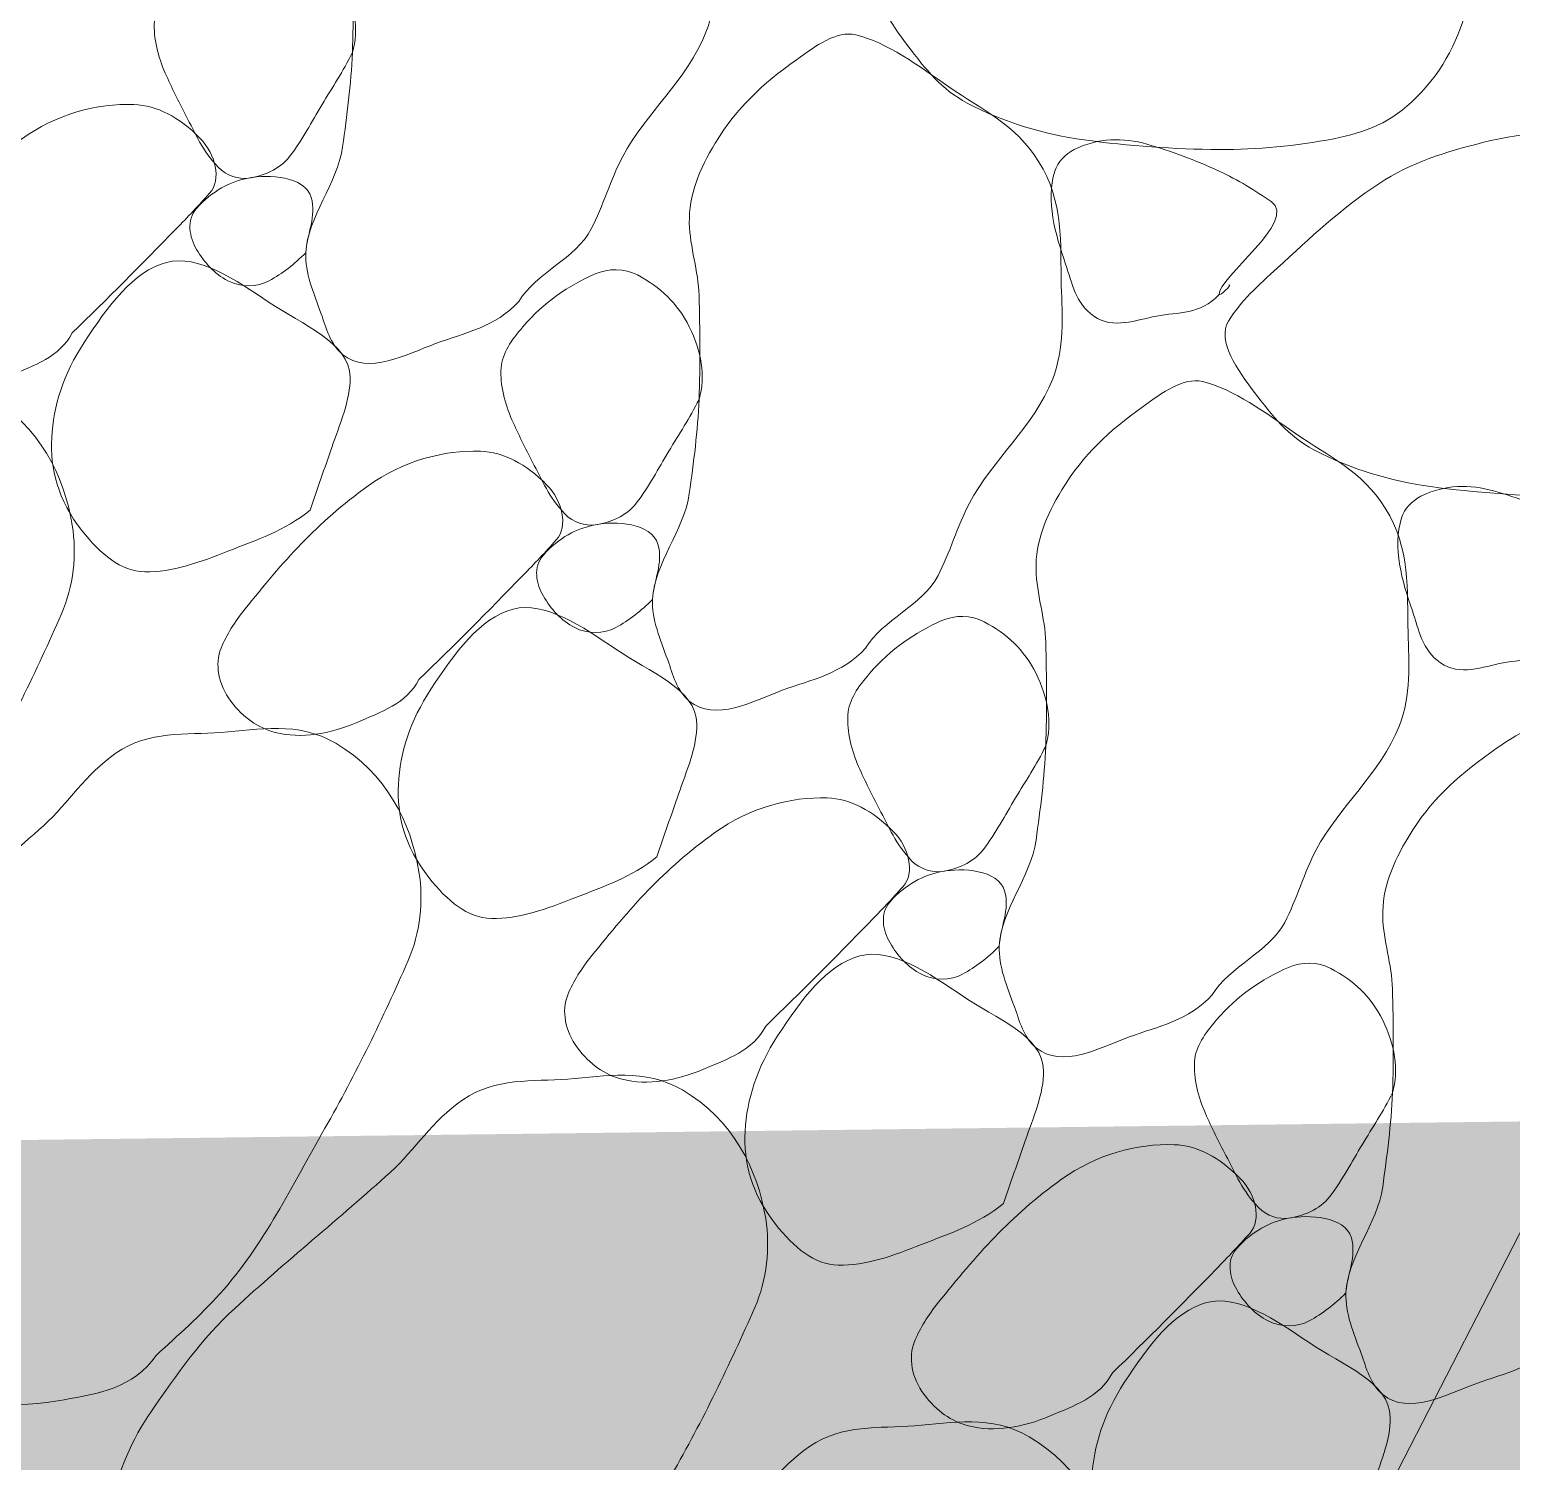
# Model space of a CAD drawing. Header units: feet. Extents: x 47819 to 50150, y 49272 to 50730.
# Drawn here: x 49357.593 to 49362.437, y 50328.495 to 50333.176 of the extents above; entities that cross this region are included whole.
import ezdxf

# ---------------------------------------------------------------- set-up
doc = ezdxf.new("R2010")
doc.units = ezdxf.units.FT
doc.header["$MEASUREMENT"] = 0
doc.layers.add('Level 30', color=1, linetype='Continuous', lineweight=0)
doc.layers.add('SILT FENCE', color=200, linetype='Continuous')

msp = doc.modelspace()

# ---------------------------------------------------------------- linework, layer by layer
at = {"layer": 'Level 30', "color": 5, "linetype": 'Continuous', "lineweight": 0}
msp.add_line((49337.5566, 50280.8125), (49371.9934, 50347.7679), dxfattribs=at)
at = {"layer": 'Level 30', "color": 1, "linetype": 'Continuous', "lineweight": 0}
for points, knots in [([(49359.1924, 50332.2873), (49359.1149, 50332.2027), (49359.0159, 50332.1845), (49358.9201, 50332.1494), (49358.8241, 50332.1142), (49358.7006, 50332.0444), (49358.6161, 50332.1141), (49358.5741, 50332.1486), (49358.5635, 50332.1994), (49358.5454, 50332.2484), (49358.521, 50332.3143), (49358.493, 50332.3815), (49358.4959, 50332.4464), (49358.5009, 50332.5631), (49358.5993, 50332.6724), (49358.6161, 50332.7929), (49358.6302, 50332.8945), (49358.6439, 50332.9975), (49358.6479, 50333.1005), (49358.6522, 50333.2135), (49358.6507, 50333.3269), (49358.6479, 50333.4399), (49358.6459, 50333.5195), (49358.6177, 50333.5979), (49358.6161, 50333.6768), (49358.6142, 50333.7675), (49358.649, 50333.8535), (49358.7009, 50333.9384), (49358.7727, 50334.0557), (49358.8524, 50334.1288), (49358.9661, 50334.2106), (49359.0291, 50334.2561), (49359.0981, 50334.3069), (49359.1605, 50334.292), (49359.2637, 50334.2673), (49359.3642, 50334.1915), (49359.4646, 50334.1223), (49359.5746, 50334.0464), (49359.681, 50334.0002), (49359.758, 50333.8783), (49359.8415, 50333.7462), (49359.8285, 50333.6084), (49359.8323, 50333.4717), (49359.8351, 50333.3708), (49359.8432, 50333.267), (49359.804, 50333.1677), (49359.7412, 50333.0085), (49359.607, 50332.9028), (49359.5318, 50332.7611), (49359.4921, 50332.6863), (49359.4683, 50332.599), (49359.4292, 50332.5242), (49359.3785, 50332.4271), (49359.2473, 50332.38), (49359.1924, 50332.2873)], [0, 0, 0, 0, 0.054316, 0.054316, 0.054316, 0.108799, 0.108799, 0.108799, 0.135821, 0.135821, 0.135821, 0.172146, 0.172146, 0.172146, 0.237422, 0.237422, 0.237422, 0.292461, 0.292461, 0.292461, 0.352873, 0.352873, 0.352873, 0.395413, 0.395413, 0.395413, 0.444368, 0.444368, 0.444368, 0.51201, 0.51201, 0.51201, 0.549525, 0.549525, 0.549525, 0.611502, 0.611502, 0.611502, 0.679424, 0.679424, 0.679424, 0.752988, 0.752988, 0.752988, 0.80734, 0.80734, 0.80734, 0.894432, 0.894432, 0.894432, 0.940374, 0.940374, 0.940374, 1, 1, 1, 1]), ([(49362.1254, 50332.9534), (49362.0487, 50332.8729), (49361.9564, 50332.8381), (49361.8567, 50332.8191), (49361.7319, 50332.7952), (49361.6071, 50332.7829), (49361.482, 50332.7837), (49361.3347, 50332.7847), (49361.1873, 50332.7949), (49361.04, 50332.8155), (49360.907, 50332.8341), (49360.7823, 50332.8704), (49360.6582, 50332.9357), (49360.5745, 50332.9798), (49360.5222, 50333.0461), (49360.4637, 50333.1231), (49360.41, 50333.194), (49360.3396, 50333.2907), (49360.3789, 50333.3565), (49360.4161, 50333.4187), (49360.4786, 50333.4753), (49360.538, 50333.5297), (49360.6469, 50333.6297), (49360.7462, 50333.7232), (49360.8703, 50333.8055), (49360.9753, 50333.875), (49361.0902, 50333.9099), (49361.2097, 50333.9398), (49361.3548, 50333.9761), (49361.5056, 50333.9834), (49361.6517, 50333.9716), (49361.8124, 50333.9587), (49361.9639, 50333.9162), (49362.1148, 50333.8196), (49362.2034, 50333.763), (49362.261, 50333.6909), (49362.2987, 50333.6004), (49362.3434, 50333.4931), (49362.3329, 50333.3689), (49362.2987, 50333.261), (49362.2631, 50333.1488), (49362.2218, 50333.0468), (49362.1254, 50332.9534)], [0, 0, 0, 0, 0.060327, 0.060327, 0.060327, 0.135919, 0.135919, 0.135919, 0.224896, 0.224896, 0.224896, 0.305284, 0.305284, 0.305284, 0.359513, 0.359513, 0.359513, 0.409373, 0.409373, 0.409373, 0.456607, 0.456607, 0.456607, 0.543329, 0.543329, 0.543329, 0.616633, 0.616633, 0.616633, 0.70561, 0.70561, 0.70561, 0.803499, 0.803499, 0.803499, 0.860951, 0.860951, 0.860951, 0.929109, 0.929109, 0.929109, 1, 1, 1, 1]), ([(49358.6479, 50333.1005), (49358.617, 50333.0383), (49358.5828, 50332.9871), (49358.5489, 50332.9308), (49358.5144, 50332.8734), (49358.4856, 50332.8172), (49358.4428, 50332.7611), (49358.4103, 50332.7185), (49358.3546, 50332.6966), (49358.3085, 50332.6904), (49358.2765, 50332.6861), (49358.237, 50332.6971), (49358.2095, 50332.7257), (49358.1571, 50332.7803), (49358.1349, 50332.8359), (49358.1034, 50332.8954), (49358.0793, 50332.941), (49358.0572, 50332.9859), (49358.0362, 50333.0333), (49358.0126, 50333.0869), (49357.9969, 50333.1476), (49358.0009, 50333.203), (49358.0043, 50333.2515), (49358.0346, 50333.2946), (49358.0716, 50333.3374), (49358.1431, 50333.4201), (49358.2194, 50333.471), (49358.3085, 50333.5106), (49358.3504, 50333.5292), (49358.4038, 50333.5297), (49358.4464, 50333.5071), (49358.5205, 50333.4677), (49358.5776, 50333.4153), (49358.6161, 50333.3374), (49358.6544, 50333.2597), (49358.6708, 50333.1762), (49358.6479, 50333.1005)], [0, 0, 0, 0, 0.087607, 0.087607, 0.087607, 0.176844, 0.176844, 0.176844, 0.244543, 0.244543, 0.244543, 0.291416, 0.291416, 0.291416, 0.380653, 0.380653, 0.380653, 0.449046, 0.449046, 0.449046, 0.526343, 0.526343, 0.526343, 0.594042, 0.594042, 0.594042, 0.724902, 0.724902, 0.724902, 0.786407, 0.786407, 0.786407, 0.893425, 0.893425, 0.893425, 1, 1, 1, 1]), ([(49360.3259, 50331.1538), (49360.2484, 50331.0692), (49360.1493, 50331.051), (49360.0536, 50331.0159), (49359.9576, 50330.9807), (49359.8341, 50330.9109), (49359.7496, 50330.9806), (49359.7076, 50331.0151), (49359.697, 50331.0659), (49359.6789, 50331.1149), (49359.6545, 50331.1808), (49359.6265, 50331.248), (49359.6294, 50331.3129), (49359.6344, 50331.4296), (49359.7328, 50331.5389), (49359.7496, 50331.6594), (49359.7637, 50331.761), (49359.7774, 50331.864), (49359.7814, 50331.967), (49359.7857, 50332.08), (49359.7842, 50332.1934), (49359.7814, 50332.3064), (49359.7794, 50332.386), (49359.7512, 50332.4644), (49359.7496, 50332.5433), (49359.7477, 50332.634), (49359.7825, 50332.72), (49359.8344, 50332.8049), (49359.9062, 50332.9222), (49359.9859, 50332.9953), (49360.0996, 50333.0772), (49360.1626, 50333.1226), (49360.2316, 50333.1734), (49360.294, 50333.1585), (49360.3972, 50333.1338), (49360.4977, 50333.058), (49360.5981, 50332.9888), (49360.7081, 50332.9129), (49360.8145, 50332.8667), (49360.8915, 50332.7448), (49360.975, 50332.6128), (49360.962, 50332.4749), (49360.9658, 50332.3382), (49360.9686, 50332.2373), (49360.9767, 50332.1335), (49360.9375, 50332.0342), (49360.8747, 50331.875), (49360.7405, 50331.7693), (49360.6653, 50331.6276), (49360.6256, 50331.5528), (49360.6018, 50331.4655), (49360.5627, 50331.3907), (49360.512, 50331.2936), (49360.3808, 50331.2465), (49360.3259, 50331.1538)], [0, 0, 0, 0, 0.054316, 0.054316, 0.054316, 0.108799, 0.108799, 0.108799, 0.135821, 0.135821, 0.135821, 0.172146, 0.172146, 0.172146, 0.237422, 0.237422, 0.237422, 0.292461, 0.292461, 0.292461, 0.352873, 0.352873, 0.352873, 0.395413, 0.395413, 0.395413, 0.444368, 0.444368, 0.444368, 0.51201, 0.51201, 0.51201, 0.549525, 0.549525, 0.549525, 0.611502, 0.611502, 0.611502, 0.679424, 0.679424, 0.679424, 0.752988, 0.752988, 0.752988, 0.80734, 0.80734, 0.80734, 0.894432, 0.894432, 0.894432, 0.940374, 0.940374, 0.940374, 1, 1, 1, 1]), ([(49357.7322, 50332.1848), (49357.6918, 50332.1058), (49357.6063, 50332.0769), (49357.5271, 50332.0434), (49357.4422, 50332.0075), (49357.347, 50331.9896), (49357.262, 50332.0115), (49357.2054, 50332.0261), (49357.1578, 50332.0597), (49357.117, 50332.1141), (49357.0766, 50332.1681), (49357.0639, 50332.2352), (49357.0852, 50332.2873), (49357.1032, 50332.3315), (49357.1302, 50332.3739), (49357.163, 50332.4146), (49357.2881, 50332.5701), (49357.3966, 50332.6961), (49357.566, 50332.8176), (49357.6804, 50332.8997), (49357.8133, 50332.935), (49357.9337, 50332.9308), (49358.0095, 50332.9282), (49358.0815, 50332.8897), (49358.1494, 50332.8212), (49358.2007, 50332.7694), (49358.2214, 50332.686), (49358.1812, 50332.6409), (49358.1461, 50332.6014), (49358.1093, 50332.5629), (49358.0716, 50332.5242), (49357.9585, 50332.4081), (49357.8453, 50332.2933), (49357.7322, 50332.1848)], [0, 0, 0, 0, 0.081972, 0.081972, 0.081972, 0.169857, 0.169857, 0.169857, 0.228285, 0.228285, 0.228285, 0.286248, 0.286248, 0.286248, 0.335334, 0.335334, 0.335334, 0.522907, 0.522907, 0.522907, 0.649504, 0.649504, 0.649504, 0.729114, 0.729114, 0.729114, 0.789367, 0.789367, 0.789367, 0.842044, 0.842044, 0.842044, 1, 1, 1, 1]), ([(49361.482, 50332.3099), (49361.4192, 50332.2426), (49361.3476, 50332.2527), (49361.2769, 50332.2392), (49361.2101, 50332.2265), (49361.1355, 50332.1947), (49361.0719, 50332.2392), (49361.0119, 50332.2811), (49361.0013, 50332.3467), (49360.9799, 50332.4089), (49360.9461, 50332.5077), (49360.9144, 50332.6154), (49360.9446, 50332.713), (49360.9539, 50332.7433), (49360.9773, 50332.768), (49361.0082, 50332.7837), (49361.0853, 50332.8229), (49361.17, 50332.8228), (49361.2451, 50332.8014), (49361.325, 50332.7786), (49361.4033, 50332.7494), (49361.482, 50332.713), (49361.5431, 50332.6847), (49361.6002, 50332.6491), (49361.6517, 50332.614), (49361.7429, 50332.5517), (49361.4761, 50332.3633), (49361.482, 50332.3099), (49361.4827, 50332.303), (49361.5268, 50332.3441), (49361.5138, 50332.3418)], [0, 0, 0, 0, 0.103475, 0.103475, 0.103475, 0.201297, 0.201297, 0.201297, 0.293367, 0.293367, 0.293367, 0.439391, 0.439391, 0.439391, 0.484772, 0.484772, 0.484772, 0.598088, 0.598088, 0.598088, 0.7187, 0.7187, 0.7187, 0.812423, 0.812423, 0.812423, 0.978533, 0.978533, 0.978533, 1, 1, 1, 1]), ([(49363.2589, 50331.8199), (49363.1822, 50331.7394), (49363.0899, 50331.7046), (49362.9902, 50331.6856), (49362.8654, 50331.6618), (49362.7405, 50331.6494), (49362.6155, 50331.6502), (49362.4682, 50331.6512), (49362.3208, 50331.6614), (49362.1735, 50331.682), (49362.0405, 50331.7006), (49361.9157, 50331.7369), (49361.7917, 50331.8022), (49361.708, 50331.8463), (49361.6557, 50331.9126), (49361.5972, 50331.9896), (49361.5435, 50332.0605), (49361.473, 50332.1572), (49361.5124, 50332.223), (49361.5496, 50332.2853), (49361.6121, 50332.3418), (49361.6715, 50332.3962), (49361.7804, 50332.4962), (49361.8797, 50332.5897), (49362.0038, 50332.672), (49362.1088, 50332.7415), (49362.2237, 50332.7765), (49362.3432, 50332.8063), (49362.4883, 50332.8426), (49362.6391, 50332.8499), (49362.7852, 50332.8382), (49362.9459, 50332.8252), (49363.0974, 50332.7827), (49363.2483, 50332.6861), (49363.3369, 50332.6295), (49363.3945, 50332.5574), (49363.4322, 50332.4669), (49363.4769, 50332.3596), (49363.4664, 50332.2354), (49363.4322, 50332.1275), (49363.3965, 50332.0153), (49363.3553, 50331.9133), (49363.2589, 50331.8199)], [0, 0, 0, 0, 0.060327, 0.060327, 0.060327, 0.135919, 0.135919, 0.135919, 0.224896, 0.224896, 0.224896, 0.305284, 0.305284, 0.305284, 0.359513, 0.359513, 0.359513, 0.409373, 0.409373, 0.409373, 0.456607, 0.456607, 0.456607, 0.543329, 0.543329, 0.543329, 0.616633, 0.616633, 0.616633, 0.70561, 0.70561, 0.70561, 0.803499, 0.803499, 0.803499, 0.860951, 0.860951, 0.860951, 0.929109, 0.929109, 0.929109, 1, 1, 1, 1]), ([(49358.4959, 50332.4464), (49358.4578, 50332.4083), (49358.4199, 50332.3786), (49358.3757, 50332.3545), (49358.3364, 50332.3331), (49358.2831, 50332.3331), (49358.2413, 50332.3545), (49358.1962, 50332.3775), (49358.1643, 50332.4145), (49358.1388, 50332.457), (49358.1151, 50332.4964), (49358.1045, 50332.5525), (49358.1388, 50332.5914), (49358.1889, 50332.6482), (49358.2492, 50332.6791), (49358.3085, 50332.6904), (49358.3732, 50332.7026), (49358.4922, 50332.6977), (49358.5135, 50332.6267), (49358.5316, 50332.5668), (49358.4993, 50332.5067), (49358.4959, 50332.4464)], [0, 0, 0, 0, 0.13075, 0.13075, 0.13075, 0.246831, 0.246831, 0.246831, 0.372114, 0.372114, 0.372114, 0.488195, 0.488195, 0.488195, 0.657947, 0.657947, 0.657947, 0.84346, 0.84346, 0.84346, 1, 1, 1, 1]), ([(49358.51, 50331.605), (49358.426, 50331.5367), (49358.3365, 50331.5084), (49358.2413, 50331.4706), (49358.1525, 50331.4354), (49358.0582, 50331.4008), (49357.9691, 50331.4034), (49357.8911, 50331.4057), (49357.8248, 50331.4603), (49357.764, 50331.5378), (49357.6847, 50331.6389), (49357.6594, 50331.7408), (49357.665, 50331.8418), (49357.6707, 50331.9457), (49357.7035, 50332.0494), (49357.7711, 50332.153), (49357.8481, 50332.2712), (49357.9322, 50332.386), (49358.0398, 50332.4146), (49358.1431, 50332.4421), (49358.2679, 50332.357), (49358.3757, 50332.2838), (49358.4834, 50332.2106), (49358.639, 50332.1537), (49358.6408, 50332.0398), (49358.642, 50331.9647), (49358.6064, 50331.8849), (49358.5807, 50331.81), (49358.5573, 50331.7416), (49358.5327, 50331.6736), (49358.51, 50331.605)], [0, 0, 0, 0, 0.099321, 0.099321, 0.099321, 0.192025, 0.192025, 0.192025, 0.273076, 0.273076, 0.273076, 0.378794, 0.378794, 0.378794, 0.48747, 0.48747, 0.48747, 0.61146, 0.61146, 0.61146, 0.73063, 0.73063, 0.73063, 0.849753, 0.849753, 0.849753, 0.928287, 0.928287, 0.928287, 1, 1, 1, 1]), ([(49359.7814, 50331.967), (49359.7505, 50331.9048), (49359.7163, 50331.8536), (49359.6824, 50331.7973), (49359.6479, 50331.7399), (49359.6191, 50331.6837), (49359.5763, 50331.6276), (49359.5438, 50331.585), (49359.4881, 50331.5631), (49359.442, 50331.5569), (49359.41, 50331.5526), (49359.3705, 50331.5636), (49359.343, 50331.5922), (49359.2906, 50331.6468), (49359.2684, 50331.7024), (49359.2369, 50331.7619), (49359.2128, 50331.8075), (49359.1907, 50331.8524), (49359.1697, 50331.8998), (49359.1461, 50331.9534), (49359.1304, 50332.0141), (49359.1344, 50332.0695), (49359.1378, 50332.1181), (49359.1681, 50332.1611), (49359.2051, 50332.2039), (49359.2766, 50332.2866), (49359.3529, 50332.3376), (49359.442, 50332.3771), (49359.4838, 50332.3957), (49359.5373, 50332.3962), (49359.5799, 50332.3736), (49359.654, 50332.3342), (49359.7111, 50332.2818), (49359.7496, 50332.2039), (49359.7879, 50332.1262), (49359.8043, 50332.0427), (49359.7814, 50331.967)], [0, 0, 0, 0, 0.087607, 0.087607, 0.087607, 0.176844, 0.176844, 0.176844, 0.244543, 0.244543, 0.244543, 0.291416, 0.291416, 0.291416, 0.380653, 0.380653, 0.380653, 0.449046, 0.449046, 0.449046, 0.526343, 0.526343, 0.526343, 0.594042, 0.594042, 0.594042, 0.724902, 0.724902, 0.724902, 0.786407, 0.786407, 0.786407, 0.893425, 0.893425, 0.893425, 1, 1, 1, 1]), ([(49356.8731, 50329.9751), (49356.7985, 50329.8675), (49356.681, 50329.8493), (49356.5725, 50329.8301), (49356.4178, 50329.8027), (49356.2531, 50329.8035), (49356.0988, 50329.8725), (49355.8939, 50329.9642), (49355.7156, 50330.0973), (49355.6215, 50330.2862), (49355.5249, 50330.48), (49355.6, 50330.7464), (49355.724, 50330.9261), (49355.8067, 50331.0461), (49355.8893, 50331.1639), (49355.9962, 50331.262), (49356.1635, 50331.4155), (49356.3388, 50331.5569), (49356.5054, 50331.7075), (49356.5878, 50331.782), (49356.64, 50331.8738), (49356.7422, 50331.9444), (49356.8489, 50332.018), (49356.9702, 50332.0028), (49357.0852, 50332.0115), (49357.209, 50332.021), (49357.3362, 50332.0489), (49357.46, 50331.9762), (49357.6247, 50331.8794), (49357.7061, 50331.7183), (49357.7322, 50331.5555), (49357.7474, 50331.4605), (49357.7364, 50331.3551), (49357.6968, 50331.2655), (49357.614, 50331.0779), (49357.5271, 50330.8961), (49357.4246, 50330.7175), (49357.3173, 50330.5306), (49357.2257, 50330.3371), (49357.0816, 50330.1766), (49357.0164, 50330.1039), (49356.9444, 50330.0407), (49356.8731, 50329.9751)], [0, 0, 0, 0, 0.050597, 0.050597, 0.050597, 0.122728, 0.122728, 0.122728, 0.218507, 0.218507, 0.218507, 0.316787, 0.316787, 0.316787, 0.38235, 0.38235, 0.38235, 0.484937, 0.484937, 0.484937, 0.535738, 0.535738, 0.535738, 0.588733, 0.588733, 0.588733, 0.645816, 0.645816, 0.645816, 0.721809, 0.721809, 0.721809, 0.766098, 0.766098, 0.766098, 0.85889, 0.85889, 0.85889, 0.956017, 0.956017, 0.956017, 1, 1, 1, 1]), ([(49361.4593, 50330.0203), (49361.3819, 50329.9357), (49361.2828, 50329.9175), (49361.1871, 50329.8824), (49361.0911, 50329.8472), (49360.9676, 50329.7774), (49360.8831, 50329.8471), (49360.8411, 50329.8816), (49360.8305, 50329.9325), (49360.8123, 50329.9814), (49360.788, 50330.0473), (49360.76, 50330.1145), (49360.7628, 50330.1794), (49360.7679, 50330.2961), (49360.8663, 50330.4054), (49360.8831, 50330.5259), (49360.8972, 50330.6276), (49360.9109, 50330.7305), (49360.9149, 50330.8335), (49360.9192, 50330.9466), (49360.9177, 50331.0599), (49360.9149, 50331.1729), (49360.9129, 50331.2525), (49360.8847, 50331.331), (49360.8831, 50331.4098), (49360.8812, 50331.5005), (49360.916, 50331.5865), (49360.9679, 50331.6714), (49361.0397, 50331.7887), (49361.1194, 50331.8618), (49361.2331, 50331.9437), (49361.2961, 50331.9891), (49361.3651, 50332.0399), (49361.4275, 50332.025), (49361.5307, 50332.0003), (49361.6312, 50331.9245), (49361.7316, 50331.8553), (49361.8416, 50331.7794), (49361.948, 50331.7333), (49362.025, 50331.6113), (49362.1085, 50331.4793), (49362.0955, 50331.3414), (49362.0993, 50331.2047), (49362.1021, 50331.1038), (49362.1102, 50331), (49362.071, 50330.9007), (49362.0082, 50330.7415), (49361.8739, 50330.6358), (49361.7988, 50330.4941), (49361.7591, 50330.4193), (49361.7353, 50330.332), (49361.6962, 50330.2572), (49361.6455, 50330.1601), (49361.5142, 50330.113), (49361.4593, 50330.0203)], [0, 0, 0, 0, 0.054316, 0.054316, 0.054316, 0.108799, 0.108799, 0.108799, 0.135821, 0.135821, 0.135821, 0.172146, 0.172146, 0.172146, 0.237422, 0.237422, 0.237422, 0.292461, 0.292461, 0.292461, 0.352873, 0.352873, 0.352873, 0.395413, 0.395413, 0.395413, 0.444368, 0.444368, 0.444368, 0.51201, 0.51201, 0.51201, 0.549525, 0.549525, 0.549525, 0.611502, 0.611502, 0.611502, 0.679424, 0.679424, 0.679424, 0.752988, 0.752988, 0.752988, 0.80734, 0.80734, 0.80734, 0.894432, 0.894432, 0.894432, 0.940374, 0.940374, 0.940374, 1, 1, 1, 1]), ([(49358.8657, 50331.0513), (49358.8253, 50330.9723), (49358.7398, 50330.9434), (49358.6606, 50330.9099), (49358.5757, 50330.874), (49358.4805, 50330.8561), (49358.3955, 50330.8781), (49358.3389, 50330.8926), (49358.2913, 50330.9262), (49358.2505, 50330.9806), (49358.2101, 50331.0346), (49358.1974, 50331.1017), (49358.2187, 50331.1538), (49358.2367, 50331.198), (49358.2637, 50331.2404), (49358.2965, 50331.2811), (49358.4216, 50331.4366), (49358.5301, 50331.5626), (49358.6995, 50331.6842), (49358.8139, 50331.7662), (49358.9468, 50331.8015), (49359.0672, 50331.7973), (49359.1429, 50331.7947), (49359.215, 50331.7562), (49359.2829, 50331.6877), (49359.3342, 50331.6359), (49359.3549, 50331.5525), (49359.3147, 50331.5074), (49359.2795, 50331.4679), (49359.2428, 50331.4294), (49359.2051, 50331.3907), (49359.092, 50331.2746), (49358.9788, 50331.1598), (49358.8657, 50331.0513)], [0, 0, 0, 0, 0.081972, 0.081972, 0.081972, 0.169857, 0.169857, 0.169857, 0.228285, 0.228285, 0.228285, 0.286248, 0.286248, 0.286248, 0.335334, 0.335334, 0.335334, 0.522907, 0.522907, 0.522907, 0.649504, 0.649504, 0.649504, 0.729114, 0.729114, 0.729114, 0.789367, 0.789367, 0.789367, 0.842044, 0.842044, 0.842044, 1, 1, 1, 1]), ([(49362.6155, 50331.1765), (49362.5527, 50331.1091), (49362.4811, 50331.1192), (49362.4104, 50331.1057), (49362.3436, 50331.093), (49362.269, 50331.0612), (49362.2053, 50331.1057), (49362.1454, 50331.1477), (49362.1348, 50331.2132), (49362.1134, 50331.2754), (49362.0796, 50331.3742), (49362.0479, 50331.4819), (49362.0781, 50331.5795), (49362.0874, 50331.6098), (49362.1108, 50331.6345), (49362.1417, 50331.6502), (49362.2188, 50331.6894), (49362.3035, 50331.6893), (49362.3786, 50331.6679), (49362.4585, 50331.6451), (49362.5368, 50331.6159), (49362.6155, 50331.5795), (49362.6766, 50331.5512), (49362.7337, 50331.5157), (49362.7852, 50331.4805), (49362.8764, 50331.4182), (49362.6096, 50331.2299), (49362.6155, 50331.1765), (49362.6162, 50331.1696), (49362.6603, 50331.2106), (49362.6473, 50331.2083)], [0, 0, 0, 0, 0.103475, 0.103475, 0.103475, 0.201297, 0.201297, 0.201297, 0.293367, 0.293367, 0.293367, 0.439391, 0.439391, 0.439391, 0.484772, 0.484772, 0.484772, 0.598088, 0.598088, 0.598088, 0.7187, 0.7187, 0.7187, 0.812423, 0.812423, 0.812423, 0.978533, 0.978533, 0.978533, 1, 1, 1, 1]), ([(49359.6294, 50331.3129), (49359.5913, 50331.2748), (49359.5534, 50331.2451), (49359.5091, 50331.221), (49359.4699, 50331.1996), (49359.4166, 50331.1996), (49359.3748, 50331.221), (49359.3297, 50331.2441), (49359.2978, 50331.281), (49359.2723, 50331.3235), (49359.2486, 50331.3629), (49359.238, 50331.419), (49359.2723, 50331.4579), (49359.3224, 50331.5147), (49359.3827, 50331.5456), (49359.442, 50331.5569), (49359.5067, 50331.5692), (49359.6257, 50331.5642), (49359.647, 50331.4932), (49359.6651, 50331.4333), (49359.6328, 50331.3732), (49359.6294, 50331.3129)], [0, 0, 0, 0, 0.13075, 0.13075, 0.13075, 0.246831, 0.246831, 0.246831, 0.372114, 0.372114, 0.372114, 0.488195, 0.488195, 0.488195, 0.657947, 0.657947, 0.657947, 0.84346, 0.84346, 0.84346, 1, 1, 1, 1]), ([(49359.6435, 50330.4715), (49359.5595, 50330.4032), (49359.47, 50330.3749), (49359.3748, 50330.3371), (49359.286, 50330.3019), (49359.1917, 50330.2673), (49359.1026, 50330.2699), (49359.0246, 50330.2723), (49358.9583, 50330.3268), (49358.8975, 50330.4043), (49358.8182, 50330.5054), (49358.7929, 50330.6073), (49358.7985, 50330.7083), (49358.8042, 50330.8122), (49358.837, 50330.9159), (49358.9046, 50331.0195), (49358.9816, 50331.1377), (49359.0657, 50331.2525), (49359.1733, 50331.2811), (49359.2766, 50331.3086), (49359.4014, 50331.2235), (49359.5091, 50331.1503), (49359.6169, 50331.0771), (49359.7725, 50331.0202), (49359.7743, 50330.9063), (49359.7755, 50330.8312), (49359.7399, 50330.7514), (49359.7142, 50330.6765), (49359.6908, 50330.6081), (49359.6662, 50330.5401), (49359.6435, 50330.4715)], [0, 0, 0, 0, 0.099321, 0.099321, 0.099321, 0.192025, 0.192025, 0.192025, 0.273076, 0.273076, 0.273076, 0.378794, 0.378794, 0.378794, 0.48747, 0.48747, 0.48747, 0.61146, 0.61146, 0.61146, 0.73063, 0.73063, 0.73063, 0.849753, 0.849753, 0.849753, 0.928287, 0.928287, 0.928287, 1, 1, 1, 1]), ([(49360.9149, 50330.8335), (49360.884, 50330.7713), (49360.8498, 50330.7201), (49360.8159, 50330.6638), (49360.7814, 50330.6064), (49360.7526, 50330.5502), (49360.7098, 50330.4941), (49360.6773, 50330.4516), (49360.6216, 50330.4296), (49360.5755, 50330.4234), (49360.5435, 50330.4191), (49360.504, 50330.4301), (49360.4765, 50330.4587), (49360.4241, 50330.5133), (49360.4018, 50330.5689), (49360.3704, 50330.6284), (49360.3463, 50330.6741), (49360.3242, 50330.7189), (49360.3032, 50330.7663), (49360.2796, 50330.8199), (49360.2639, 50330.8806), (49360.2679, 50330.936), (49360.2713, 50330.9846), (49360.3016, 50331.0276), (49360.3386, 50331.0704), (49360.4101, 50331.1531), (49360.4864, 50331.2041), (49360.5755, 50331.2436), (49360.6173, 50331.2622), (49360.6708, 50331.2627), (49360.7133, 50331.2401), (49360.7874, 50331.2007), (49360.8446, 50331.1483), (49360.8831, 50331.0704), (49360.9214, 50330.9928), (49360.9378, 50330.9092), (49360.9149, 50330.8335)], [0, 0, 0, 0, 0.087607, 0.087607, 0.087607, 0.176844, 0.176844, 0.176844, 0.244543, 0.244543, 0.244543, 0.291416, 0.291416, 0.291416, 0.380653, 0.380653, 0.380653, 0.449046, 0.449046, 0.449046, 0.526343, 0.526343, 0.526343, 0.594042, 0.594042, 0.594042, 0.724902, 0.724902, 0.724902, 0.786407, 0.786407, 0.786407, 0.893425, 0.893425, 0.893425, 1, 1, 1, 1]), ([(49358.0065, 50328.8416), (49357.932, 50328.734), (49357.8145, 50328.7158), (49357.706, 50328.6966), (49357.5513, 50328.6692), (49357.3866, 50328.67), (49357.2323, 50328.7391), (49357.0273, 50328.8307), (49356.8491, 50328.9638), (49356.755, 50329.1527), (49356.6584, 50329.3465), (49356.7335, 50329.6129), (49356.8575, 50329.7926), (49356.9402, 50329.9126), (49357.0228, 50330.0304), (49357.1297, 50330.1285), (49357.297, 50330.282), (49357.4723, 50330.4235), (49357.6388, 50330.574), (49357.7213, 50330.6485), (49357.7734, 50330.7403), (49357.8757, 50330.8109), (49357.9824, 50330.8845), (49358.1037, 50330.8693), (49358.2187, 50330.8781), (49358.3425, 50330.8875), (49358.4697, 50330.9154), (49358.5934, 50330.8427), (49358.7582, 50330.7459), (49358.8396, 50330.5848), (49358.8657, 50330.422), (49358.8809, 50330.327), (49358.8699, 50330.2216), (49358.8303, 50330.1321), (49358.7475, 50329.9444), (49358.6606, 50329.7626), (49358.5581, 50329.584), (49358.4508, 50329.3971), (49358.3592, 50329.2036), (49358.2151, 50329.0431), (49358.1499, 50328.9705), (49358.0779, 50328.9072), (49358.0065, 50328.8416)], [0, 0, 0, 0, 0.050597, 0.050597, 0.050597, 0.122728, 0.122728, 0.122728, 0.218507, 0.218507, 0.218507, 0.316787, 0.316787, 0.316787, 0.38235, 0.38235, 0.38235, 0.484937, 0.484937, 0.484937, 0.535738, 0.535738, 0.535738, 0.588733, 0.588733, 0.588733, 0.645816, 0.645816, 0.645816, 0.721809, 0.721809, 0.721809, 0.766098, 0.766098, 0.766098, 0.85889, 0.85889, 0.85889, 0.956017, 0.956017, 0.956017, 1, 1, 1, 1]), ([(49362.5928, 50328.8868), (49362.5154, 50328.8022), (49362.4163, 50328.784), (49362.3206, 50328.749), (49362.2246, 50328.7138), (49362.1011, 50328.6439), (49362.0165, 50328.7136), (49361.9746, 50328.7481), (49361.964, 50328.799), (49361.9458, 50328.8479), (49361.9214, 50328.9138), (49361.8935, 50328.981), (49361.8963, 50329.0459), (49361.9014, 50329.1626), (49361.9998, 50329.2719), (49362.0165, 50329.3924), (49362.0307, 50329.4941), (49362.0444, 50329.597), (49362.0484, 50329.7), (49362.0527, 50329.8131), (49362.0512, 50329.9264), (49362.0484, 50330.0394), (49362.0464, 50330.119), (49362.0182, 50330.1975), (49362.0165, 50330.2763), (49362.0147, 50330.367), (49362.0495, 50330.453), (49362.1014, 50330.5379), (49362.1732, 50330.6552), (49362.2529, 50330.7283), (49362.3666, 50330.8102), (49362.4296, 50330.8556), (49362.4986, 50330.9064), (49362.561, 50330.8915), (49362.6642, 50330.8668), (49362.7647, 50330.791), (49362.8651, 50330.7218), (49362.9751, 50330.6459), (49363.0815, 50330.5998), (49363.1585, 50330.4778), (49363.242, 50330.3458), (49363.229, 50330.2079), (49363.2328, 50330.0712), (49363.2355, 50329.9703), (49363.2437, 50329.8665), (49363.2045, 50329.7672), (49363.1416, 50329.608), (49363.0074, 50329.5023), (49362.9323, 50329.3606), (49362.8926, 50329.2858), (49362.8688, 50329.1985), (49362.8297, 50329.1237), (49362.779, 50329.0266), (49362.6477, 50328.9795), (49362.5928, 50328.8868)], [0, 0, 0, 0, 0.054316, 0.054316, 0.054316, 0.108799, 0.108799, 0.108799, 0.135821, 0.135821, 0.135821, 0.172146, 0.172146, 0.172146, 0.237422, 0.237422, 0.237422, 0.292461, 0.292461, 0.292461, 0.352873, 0.352873, 0.352873, 0.395413, 0.395413, 0.395413, 0.444368, 0.444368, 0.444368, 0.51201, 0.51201, 0.51201, 0.549525, 0.549525, 0.549525, 0.611502, 0.611502, 0.611502, 0.679424, 0.679424, 0.679424, 0.752988, 0.752988, 0.752988, 0.80734, 0.80734, 0.80734, 0.894432, 0.894432, 0.894432, 0.940374, 0.940374, 0.940374, 1, 1, 1, 1]), ([(49359.9992, 50329.9178), (49359.9588, 50329.8388), (49359.8733, 50329.8099), (49359.7941, 50329.7764), (49359.7092, 50329.7405), (49359.614, 50329.7226), (49359.5289, 50329.7446), (49359.4724, 50329.7591), (49359.4247, 50329.7927), (49359.384, 50329.8471), (49359.3436, 50329.9011), (49359.3309, 50329.9682), (49359.3522, 50330.0203), (49359.3702, 50330.0645), (49359.3972, 50330.1069), (49359.43, 50330.1476), (49359.5551, 50330.3031), (49359.6636, 50330.4292), (49359.833, 50330.5507), (49359.9474, 50330.6327), (49360.0803, 50330.668), (49360.2007, 50330.6638), (49360.2764, 50330.6612), (49360.3485, 50330.6227), (49360.4164, 50330.5542), (49360.4677, 50330.5024), (49360.4884, 50330.419), (49360.4482, 50330.3739), (49360.413, 50330.3345), (49360.3763, 50330.2959), (49360.3386, 50330.2572), (49360.2254, 50330.1411), (49360.1123, 50330.0263), (49359.9992, 50329.9178)], [0, 0, 0, 0, 0.081972, 0.081972, 0.081972, 0.169857, 0.169857, 0.169857, 0.228285, 0.228285, 0.228285, 0.286248, 0.286248, 0.286248, 0.335334, 0.335334, 0.335334, 0.522907, 0.522907, 0.522907, 0.649504, 0.649504, 0.649504, 0.729114, 0.729114, 0.729114, 0.789367, 0.789367, 0.789367, 0.842044, 0.842044, 0.842044, 1, 1, 1, 1]), ([(49360.7628, 50330.1794), (49360.7248, 50330.1413), (49360.6868, 50330.1116), (49360.6426, 50330.0875), (49360.6034, 50330.0661), (49360.5501, 50330.0661), (49360.5083, 50330.0875), (49360.4631, 50330.1106), (49360.4313, 50330.1475), (49360.4058, 50330.19), (49360.3821, 50330.2294), (49360.3715, 50330.2856), (49360.4058, 50330.3244), (49360.4559, 50330.3812), (49360.5162, 50330.4121), (49360.5755, 50330.4234), (49360.6402, 50330.4357), (49360.7592, 50330.4307), (49360.7805, 50330.3597), (49360.7985, 50330.2998), (49360.7663, 50330.2397), (49360.7628, 50330.1794)], [0, 0, 0, 0, 0.13075, 0.13075, 0.13075, 0.246831, 0.246831, 0.246831, 0.372114, 0.372114, 0.372114, 0.488195, 0.488195, 0.488195, 0.657947, 0.657947, 0.657947, 0.84346, 0.84346, 0.84346, 1, 1, 1, 1]), ([(49360.777, 50329.338), (49360.693, 50329.2697), (49360.6034, 50329.2414), (49360.5083, 50329.2036), (49360.4195, 50329.1684), (49360.3252, 50329.1338), (49360.2361, 50329.1364), (49360.1581, 50329.1388), (49360.0918, 50329.1933), (49360.031, 50329.2708), (49359.9517, 50329.3719), (49359.9264, 50329.4738), (49359.932, 50329.5749), (49359.9377, 50329.6787), (49359.9705, 50329.7824), (49360.0381, 50329.886), (49360.1151, 50330.0042), (49360.1992, 50330.119), (49360.3068, 50330.1476), (49360.4101, 50330.1751), (49360.5349, 50330.09), (49360.6426, 50330.0168), (49360.7503, 50329.9436), (49360.906, 50329.8867), (49360.9078, 50329.7728), (49360.909, 50329.6978), (49360.8733, 50329.6179), (49360.8477, 50329.543), (49360.8243, 50329.4746), (49360.7997, 50329.4066), (49360.777, 50329.338)], [0, 0, 0, 0, 0.099321, 0.099321, 0.099321, 0.192025, 0.192025, 0.192025, 0.273076, 0.273076, 0.273076, 0.378794, 0.378794, 0.378794, 0.48747, 0.48747, 0.48747, 0.61146, 0.61146, 0.61146, 0.73063, 0.73063, 0.73063, 0.849753, 0.849753, 0.849753, 0.928287, 0.928287, 0.928287, 1, 1, 1, 1]), ([(49362.0484, 50329.7), (49362.0175, 50329.6378), (49361.9833, 50329.5866), (49361.9494, 50329.5303), (49361.9148, 50329.473), (49361.8861, 50329.4167), (49361.8433, 50329.3606), (49361.8108, 50329.3181), (49361.7551, 50329.2961), (49361.709, 50329.2899), (49361.677, 50329.2856), (49361.6375, 50329.2966), (49361.61, 50329.3252), (49361.5576, 50329.3798), (49361.5353, 50329.4354), (49361.5039, 50329.495), (49361.4798, 50329.5406), (49361.4577, 50329.5854), (49361.4367, 50329.6328), (49361.413, 50329.6864), (49361.3974, 50329.7471), (49361.4014, 50329.8025), (49361.4048, 50329.8511), (49361.4351, 50329.8941), (49361.4721, 50329.9369), (49361.5436, 50330.0196), (49361.6199, 50330.0706), (49361.709, 50330.1101), (49361.7508, 50330.1287), (49361.8043, 50330.1292), (49361.8468, 50330.1066), (49361.9209, 50330.0672), (49361.9781, 50330.0148), (49362.0165, 50329.9369), (49362.0548, 50329.8593), (49362.0713, 50329.7757), (49362.0484, 50329.7)], [0, 0, 0, 0, 0.087607, 0.087607, 0.087607, 0.176844, 0.176844, 0.176844, 0.244543, 0.244543, 0.244543, 0.291416, 0.291416, 0.291416, 0.380653, 0.380653, 0.380653, 0.449046, 0.449046, 0.449046, 0.526343, 0.526343, 0.526343, 0.594042, 0.594042, 0.594042, 0.724902, 0.724902, 0.724902, 0.786407, 0.786407, 0.786407, 0.893424, 0.893424, 0.893424, 1, 1, 1, 1]), ([(49359.14, 50327.7081), (49359.0655, 50327.6005), (49358.948, 50327.5823), (49358.8395, 50327.5631), (49358.6848, 50327.5358), (49358.5201, 50327.5366), (49358.3658, 50327.6056), (49358.1608, 50327.6972), (49357.9826, 50327.8303), (49357.8885, 50328.0192), (49357.7919, 50328.213), (49357.867, 50328.4794), (49357.991, 50328.6592), (49358.0737, 50328.7791), (49358.1563, 50328.8969), (49358.2632, 50328.995), (49358.4305, 50329.1485), (49358.6058, 50329.29), (49358.7723, 50329.4405), (49358.8548, 50329.5151), (49358.9069, 50329.6068), (49359.0092, 50329.6774), (49359.1159, 50329.751), (49359.2372, 50329.7358), (49359.3522, 50329.7446), (49359.476, 50329.754), (49359.6032, 50329.7819), (49359.7269, 50329.7092), (49359.8917, 50329.6124), (49359.9731, 50329.4513), (49359.9992, 50329.2885), (49360.0144, 50329.1936), (49360.0033, 50329.0881), (49359.9638, 50328.9986), (49359.881, 50328.8109), (49359.7941, 50328.6291), (49359.6916, 50328.4506), (49359.5843, 50328.2636), (49359.4927, 50328.0701), (49359.3486, 50327.9096), (49359.2834, 50327.837), (49359.2114, 50327.7737), (49359.14, 50327.7081)], [0, 0, 0, 0, 0.050597, 0.050597, 0.050597, 0.122728, 0.122728, 0.122728, 0.218507, 0.218507, 0.218507, 0.316787, 0.316787, 0.316787, 0.38235, 0.38235, 0.38235, 0.484937, 0.484937, 0.484937, 0.535738, 0.535738, 0.535738, 0.588733, 0.588733, 0.588733, 0.645816, 0.645816, 0.645816, 0.721809, 0.721809, 0.721809, 0.766098, 0.766098, 0.766098, 0.85889, 0.85889, 0.85889, 0.956017, 0.956017, 0.956017, 1, 1, 1, 1]), ([(49361.1327, 50328.7843), (49361.0923, 50328.7053), (49361.0068, 50328.6764), (49360.9276, 50328.6429), (49360.8427, 50328.607), (49360.7475, 50328.5891), (49360.6624, 50328.6111), (49360.6059, 50328.6257), (49360.5582, 50328.6592), (49360.5175, 50328.7136), (49360.477, 50328.7676), (49360.4644, 50328.8347), (49360.4857, 50328.8868), (49360.5037, 50328.931), (49360.5307, 50328.9734), (49360.5634, 50329.0141), (49360.6886, 50329.1696), (49360.797, 50329.2957), (49360.9665, 50329.4172), (49361.0809, 50329.4992), (49361.2137, 50329.5345), (49361.3342, 50329.5303), (49361.4099, 50329.5277), (49361.482, 50329.4892), (49361.5499, 50329.4207), (49361.6012, 50329.3689), (49361.6219, 50329.2855), (49361.5817, 50329.2404), (49361.5465, 50329.201), (49361.5098, 50329.1624), (49361.4721, 50329.1237), (49361.3589, 50329.0076), (49361.2458, 50328.8928), (49361.1327, 50328.7843)], [0, 0, 0, 0, 0.081972, 0.081972, 0.081972, 0.169857, 0.169857, 0.169857, 0.228285, 0.228285, 0.228285, 0.286248, 0.286248, 0.286248, 0.335334, 0.335334, 0.335334, 0.522907, 0.522907, 0.522907, 0.649504, 0.649504, 0.649504, 0.729114, 0.729114, 0.729114, 0.789367, 0.789367, 0.789367, 0.842044, 0.842044, 0.842044, 1, 1, 1, 1]), ([(49361.8963, 50329.0459), (49361.8583, 50329.0078), (49361.8203, 50328.9781), (49361.7761, 50328.954), (49361.7369, 50328.9326), (49361.6836, 50328.9326), (49361.6418, 50328.954), (49361.5966, 50328.9771), (49361.5648, 50329.014), (49361.5392, 50329.0565), (49361.5156, 50329.0959), (49361.505, 50329.1521), (49361.5392, 50329.1909), (49361.5894, 50329.2477), (49361.6497, 50329.2787), (49361.709, 50329.2899), (49361.7737, 50329.3022), (49361.8927, 50329.2972), (49361.914, 50329.2263), (49361.932, 50329.1663), (49361.8998, 50329.1062), (49361.8963, 50329.0459)], [0, 0, 0, 0, 0.13075, 0.13075, 0.13075, 0.246831, 0.246831, 0.246831, 0.372114, 0.372114, 0.372114, 0.488195, 0.488195, 0.488195, 0.657947, 0.657947, 0.657947, 0.84346, 0.84346, 0.84346, 1, 1, 1, 1]), ([(49361.9105, 50328.2045), (49361.8265, 50328.1362), (49361.7369, 50328.1079), (49361.6418, 50328.0701), (49361.553, 50328.0349), (49361.4587, 50328.0003), (49361.3695, 50328.003), (49361.2916, 50328.0053), (49361.2253, 50328.0598), (49361.1645, 50328.1373), (49361.0852, 50328.2384), (49361.0599, 50328.3403), (49361.0655, 50328.4414), (49361.0712, 50328.5453), (49361.104, 50328.6489), (49361.1716, 50328.7525), (49361.2486, 50328.8707), (49361.3327, 50328.9855), (49361.4403, 50329.0141), (49361.5436, 50329.0416), (49361.6684, 50328.9565), (49361.7761, 50328.8833), (49361.8838, 50328.8101), (49362.0395, 50328.7533), (49362.0413, 50328.6394), (49362.0425, 50328.5643), (49362.0068, 50328.4845), (49361.9812, 50328.4095), (49361.9578, 50328.3411), (49361.9332, 50328.2731), (49361.9105, 50328.2045)], [0, 0, 0, 0, 0.099321, 0.099321, 0.099321, 0.192025, 0.192025, 0.192025, 0.273076, 0.273076, 0.273076, 0.378794, 0.378794, 0.378794, 0.48747, 0.48747, 0.48747, 0.61146, 0.61146, 0.61146, 0.73063, 0.73063, 0.73063, 0.849753, 0.849753, 0.849753, 0.928287, 0.928287, 0.928287, 1, 1, 1, 1]), ([(49360.2735, 50326.5746), (49360.199, 50326.467), (49360.0815, 50326.4489), (49359.973, 50326.4296), (49359.8183, 50326.4023), (49359.6536, 50326.4031), (49359.4992, 50326.4721), (49359.2943, 50326.5637), (49359.1161, 50326.6968), (49359.0219, 50326.8857), (49358.9254, 50327.0796), (49359.0005, 50327.3459), (49359.1245, 50327.5257), (49359.2072, 50327.6456), (49359.2898, 50327.7634), (49359.3967, 50327.8615), (49359.564, 50328.015), (49359.7393, 50328.1565), (49359.9058, 50328.307), (49359.9883, 50328.3816), (49360.0404, 50328.4733), (49360.1427, 50328.5439), (49360.2494, 50328.6176), (49360.3707, 50328.6023), (49360.4857, 50328.6111), (49360.6095, 50328.6205), (49360.7367, 50328.6485), (49360.8604, 50328.5757), (49361.0251, 50328.4789), (49361.1066, 50328.3179), (49361.1327, 50328.155), (49361.1479, 50328.0601), (49361.1368, 50327.9546), (49361.0973, 50327.8651), (49361.0145, 50327.6775), (49360.9276, 50327.4956), (49360.8251, 50327.3171), (49360.7178, 50327.1301), (49360.6262, 50326.9366), (49360.4821, 50326.7761), (49360.4169, 50326.7035), (49360.3449, 50326.6402), (49360.2735, 50326.5746)], [0, 0, 0, 0, 0.050597, 0.050597, 0.050597, 0.122728, 0.122728, 0.122728, 0.218507, 0.218507, 0.218507, 0.316787, 0.316787, 0.316787, 0.38235, 0.38235, 0.38235, 0.484937, 0.484937, 0.484937, 0.535738, 0.535738, 0.535738, 0.588733, 0.588733, 0.588733, 0.645816, 0.645816, 0.645816, 0.721809, 0.721809, 0.721809, 0.766098, 0.766098, 0.766098, 0.85889, 0.85889, 0.85889, 0.956017, 0.956017, 0.956017, 1, 1, 1, 1])]:
    msp.add_open_spline(points, degree=3, knots=knots, dxfattribs=at)
at = {"layer": 'SILT FENCE', "linetype": 'Continuous', "lineweight": 0, "const_width": 6}
msp.add_lwpolyline([(49340.6929, 50326.3362), (49421.6647, 50327.3396)], dxfattribs=at)

doc.saveas('drawing.dxf')
